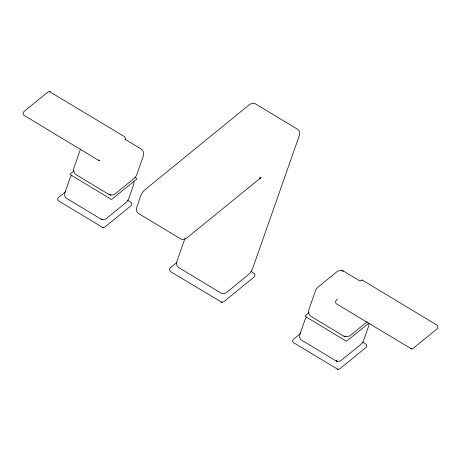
<?xml version="1.0" encoding="UTF-8"?>
<svg xmlns="http://www.w3.org/2000/svg" width="461" height="461" viewBox="0 0 461 461"><rect width="100%" height="100%" fill="white"/><g stroke="black" fill="none" stroke-linecap="round" stroke-linejoin="round"><path stroke-width="0.69" d="M369.007 323.933L368.846 325.581L363.308 341.399L361.925 343.514L341.301 360.318C339.624 361.574 337.458 361.787 335.643 360.681L301.655 340.178L300.393 339.025L299.65 337.337L299.731 334.842L305.268 319.024L306.651 316.909M80.462 149.197L73.818 168.167C73.19 170.616 73.95 173.359 76.186 174.731L108.393 194.156C110.623 195.522 113.285 195.257 115.348 193.706L134.889 177.79L136.594 175.186L143.475 155.541C144.103 153.092 143.342 150.349 141.106 148.978L124.701 139.084M125.219 139.429L125.427 137.874L124.579 136.675L49.448 91.56L47.944 92.039L23.88 111.643L23.292 112.536L23.085 114.092L23.932 115.29L98.176 160.082L99.616 160.382M184.913 238.55L177.312 260.24C176.24 262.758 176.188 266.279 178.949 267.737L220.992 293.104C223.17 294.325 225.642 293.254 227.377 291.784L248.456 274.612L250.68 272.336L252.121 269.944L298.964 136.612C300.036 134.099 300.088 130.578 297.328 129.12L255.285 103.754C253.106 102.526 250.64 103.604 248.9 105.073L145.042 189.678C140.046 193.649 139.545 200.708 137.101 206.13C136.03 208.643 135.978 212.164 138.738 213.627L180.775 238.988C182.959 240.216 185.426 239.138 187.166 237.674L261.128 177.537L259.843 178.246L260.598 177.952L259.537 178.027M71.691 175.163L70.308 177.278L64.765 193.096L64.69 195.591L65.433 197.279L66.689 198.432L100.682 218.935C102.498 220.041 104.659 219.828 106.335 218.572L126.965 201.768L128.348 199.653L133.886 183.835L133.961 181.346M74.186 170.76L70.331 173.901L70.245 174.627L111.481 199.492L136.681 179.168L136.767 178.442L134.791 177.203M65.462 191.816L58.305 197.642L57.665 198.616L57.977 200.547L103.062 227.694L104.699 227.175L131.114 205.652L131.754 204.678L131.448 202.748L127.184 199.999M176.88 262.43L170.207 267.864L169.435 269.748L170.478 271.592L221.92 302.37L223.694 301.805L254.276 276.9L254.968 275.839L254.633 273.748L250.928 271.322M309.147 312.506L305.291 315.647L305.205 316.373L346.447 341.238L368.886 323.155M337.458 299.264C335.913 300.03 334.628 302.612 336.421 303.805L411.552 348.919L413.056 348.441L437.12 328.837L437.708 327.944L437.915 326.388L437.068 325.189L362.824 280.397L361.384 280.098L360.427 280.553M300.97 333.113L293.265 339.388L292.631 340.362L292.937 342.293L338.022 369.44L339.659 368.921L366.074 347.398L366.714 346.424L366.409 344.494L362.761 342.114M367.06 321.813L350.314 335.452C348.245 337.003 345.583 337.268 343.353 335.902L311.152 316.477C308.91 315.105 308.155 312.362 308.778 309.913L315.658 290.269L317.364 287.664L336.905 271.748C338.968 270.198 341.63 269.933 343.866 271.299L360.266 281.193M49.448 91.56L50.128 91.814L49.644 91.635M99.069 160.405L98.383 160.151L98.867 160.33M341.273 270.353L343.261 271.097L341.86 270.572M361.931 280.075L362.617 280.328L362.133 280.15M110.98 195.101L108.992 194.358L110.392 194.882M102.786 219.701L101.172 219.096L102.313 219.528M103.062 227.694L102.313 227.417L102.843 227.613M411.552 348.919L410.872 348.666L411.356 348.844M345.94 336.847L343.952 336.104L345.352 336.628M221.92 302.37L221.113 302.07L221.683 302.283M337.746 361.447L336.132 360.842L337.273 361.274M338.022 369.44L337.279 369.163L337.804 369.359"/></g></svg>
